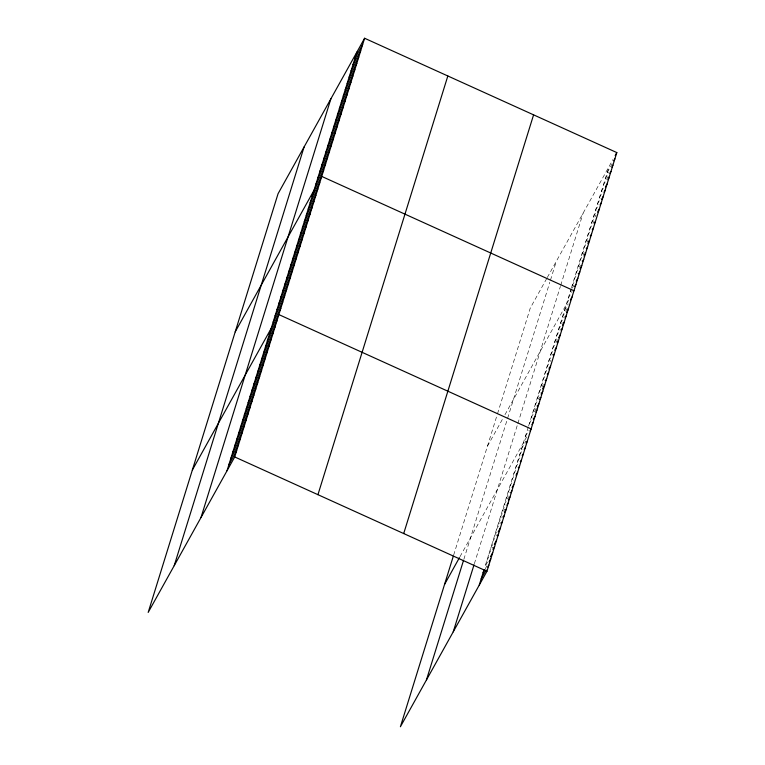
<?xml version="1.0" encoding="UTF-8"?>
<svg xmlns="http://www.w3.org/2000/svg" width="765" height="765" viewBox="0 0 765 765"><rect width="100%" height="100%" fill="white"/><g stroke="black" fill="none" stroke-linecap="round" stroke-linejoin="round"><path stroke-width="0.57" stroke-dasharray="3.83 2.87" d="M453.655 555.084L497.173 414.821M497.499 413.769L530.288 308.046L546.755 278.47M463.867 559.311L507.281 419.363M507.606 418.312L549.815 282.237M550.465 280.143L556.308 261.305M474.357 563.748L517.523 424.575M517.848 423.533L560.391 286.406M560.716 285.364L583.121 213.139M528.29 427.023L485.01 566.521L488.854 559.617M528.615 425.981L571.149 288.854M571.474 287.812L609.141 166.388M547.281 277.523L612.985 159.483M607.19 172.67L612.134 163.796M605.239 178.943L609.083 172.048M603.298 185.226L608.232 176.352M601.347 191.508L604.092 186.574M599.397 197.791L602.686 191.872M597.446 204.073L600.745 198.154M595.505 210.346L598.794 204.437M593.554 216.629L596.843 210.71M591.603 222.911L595.992 215.022M589.652 229.194L594.051 221.305M587.711 235.467L591.001 229.557M585.76 241.75L589.05 235.84M583.81 248.032L588.199 240.143M581.859 254.315L585.158 248.395M579.918 260.597L584.307 252.708M577.967 266.87L581.257 260.961M576.016 273.153L580.406 265.264M574.066 279.435L577.365 273.516M572.124 285.718L574.869 280.784M570.174 292.001L571.818 289.036M572.373 288.051L574.018 285.096M568.223 298.274L572.067 291.379M487.429 446.225L502.299 419.507M504.948 414.735L570.116 297.652M564.331 310.839L568.175 303.935M562.38 317.121L567.324 308.247M560.429 323.394L564.274 316.5M558.488 329.677L562.323 322.773M556.538 335.959L560.382 329.055M554.587 342.242L557.331 337.308M552.636 348.524L557.58 339.65M550.695 354.797L553.439 349.873M548.744 361.08L552.588 354.176M546.793 367.363L550.637 360.458M544.843 373.645L548.142 367.726M542.901 379.928L546.191 374.009M540.951 386.201L544.24 380.291M539 392.483L543.389 384.594M537.049 398.766L540.348 392.847M535.108 405.048L539.497 397.159M533.157 411.321L536.447 405.412M531.206 417.604L536.695 407.745M529.256 423.887L532.555 417.967M525.364 436.452L528.653 430.532M459.966 556.729L526.712 436.815M521.491 448.921L525.89 441.032M519.578 455.108L522.868 449.189M517.656 461.295L520.946 455.376M515.734 467.482L519.024 461.572M513.812 473.678L517.111 467.759M511.89 479.865L514.635 474.931M509.978 486.052L513.267 480.143M508.056 492.249L510.8 487.315M506.134 498.436L509.423 492.517M504.212 504.623L508.601 496.734M502.299 510.81L505.589 504.9M500.377 517.006L504.766 509.117M498.455 523.193L502.299 516.289M496.533 529.38L500.377 522.476M494.611 535.567L497.355 530.642M492.698 541.763L496.533 534.859M490.776 547.95L493.521 543.016M488.854 554.137L492.698 547.233M486.932 560.324L489.677 555.4M485.287 568.768L486.932 565.804"/><path stroke-width="1.15" d="M174.2 565.67L304.088 146.966M201.004 517.503L330.891 98.8M227.023 470.752L356.911 52.058M364.599 38.25L278.058 193.717L148.181 612.421L234.712 456.954L364.599 38.25L616.819 152.579L486.942 571.283L400.401 726.75L453.329 556.126M317.944 494.678L447.831 75.984M403.7 533.549L533.587 114.855M426.421 679.999L463.542 560.334M453.234 631.833L474.032 564.78M479.253 585.091L484.054 569.609M354.96 58.331L362.648 44.533M353.019 64.614L360.697 50.815M351.068 70.896L358.747 57.088M349.117 77.179L356.806 63.371M347.167 83.462L354.855 69.653M345.225 89.735L352.904 75.936M343.275 96.017L350.953 82.209M341.324 102.3L349.012 88.491M339.373 108.582L347.061 94.774M337.432 114.855L345.111 101.057M335.481 121.138L343.16 107.339M333.53 127.42L341.219 113.612M331.58 133.703L339.268 119.895M329.639 139.985L337.317 126.177M327.688 146.258L335.366 132.46M325.737 152.541L333.425 138.742M323.786 158.824L331.474 145.015M321.845 165.106L329.524 151.298M319.894 171.389L327.573 157.58M317.944 177.662L325.632 163.863M316.002 183.944L323.681 170.136M235.199 331.886L321.73 176.419L573.96 290.748M312.101 196.509L319.789 182.701M310.15 202.782L317.838 188.984M308.209 209.065L315.888 195.266M306.258 215.347L313.937 201.539M304.307 221.63L311.996 207.822M302.357 227.913L310.045 214.104M300.416 234.186L308.094 220.387M298.465 240.468L306.143 226.669M296.514 246.751L304.202 232.942M294.563 253.033L302.252 239.225M292.622 259.316L300.301 245.508M290.671 265.589L298.35 251.79M288.721 271.871L296.409 258.063M286.77 278.154L294.458 264.346M284.829 284.437L292.507 270.628M282.878 290.71L290.557 276.911M280.927 296.992L288.615 283.193M278.976 303.275L286.665 289.466M277.035 309.557L284.714 295.749M275.084 315.84L282.763 302.032M273.134 322.113L280.822 308.314M192.34 470.064L278.871 314.597L531.101 428.926L530.002 430.896M269.27 334.582L276.949 320.784M267.348 340.779L275.027 326.971M265.426 346.966L273.115 333.157M263.504 353.153L271.193 339.354M261.582 359.349L269.27 345.541M259.67 365.536L267.348 351.728M257.748 371.723L265.426 357.915M255.826 377.91L263.514 364.111M253.904 384.107L261.592 370.298M251.991 390.293L259.67 376.485M250.069 396.48L257.748 382.672M248.147 402.667L255.826 388.869M246.225 408.864L253.913 395.056M244.303 415.051L251.991 401.243M242.39 421.238L250.069 407.439M240.468 427.425L248.147 413.626M238.546 433.621L246.234 419.813M236.624 439.808L244.312 426M234.702 445.995L242.39 432.196M232.79 452.192L240.468 438.383M230.867 458.378L238.546 444.57M228.945 464.565L236.634 450.757M615.175 155.544L616.819 152.579M613.779 160.832L614.878 158.862M611.828 167.114L612.928 165.144M609.877 173.397L610.977 171.427M607.936 179.679L609.026 177.7M605.431 186.937L607.085 183.983M604.034 192.235L605.134 190.265M601.539 199.502L603.183 196.548M600.143 204.8L601.233 202.821M597.637 212.068L599.291 209.103M594.29 223.638L595.39 221.668M592.349 229.921L593.439 227.951M590.398 236.203L591.498 234.224M587.903 243.471L589.547 240.506M586.497 248.759L587.596 246.789M584.001 256.026L585.646 253.072M582.605 261.324L583.705 259.354M580.109 268.591L581.754 265.627M578.703 273.88L579.803 271.91M576.208 281.147L577.862 278.192M574.811 286.445L575.911 284.475M570.365 299.995L572.01 297.03M566.473 312.55L568.118 309.596M565.067 317.848L566.167 315.878M562.571 325.115L564.216 322.151M561.175 330.404L562.275 328.434M558.68 337.671L560.324 334.716M557.274 342.969L558.374 340.999M554.778 350.236L556.423 347.281M553.382 355.534L554.482 353.554M548.935 369.074L550.58 366.119M547.539 374.372L548.629 372.402M545.588 380.654L546.688 378.675M542.538 388.907L544.737 384.958M541.142 394.195L542.787 391.24M539.746 399.493L540.836 397.523M537.24 406.76L538.895 403.805M535.844 412.058L536.944 410.078M533.348 419.325L534.993 416.361M531.952 424.613L533.042 422.643M444.57 584.393L459.43 557.675M526.157 443.279L527.257 441.3M524.245 449.466L525.335 447.496M522.323 455.653L523.423 453.683M520.401 461.84L521.5 459.87M518.479 468.037L519.578 466.057M516.012 475.208L517.656 472.254M512.168 487.592L513.822 484.628M510.8 492.794L511.9 490.814M508.333 499.966L509.978 497.011M506.956 505.168L508.056 503.198M504.489 512.349L506.134 509.385M503.121 517.551L504.221 515.581M501.199 523.738L502.299 521.768M498.178 531.904L500.377 527.955M497.355 536.122L498.455 534.142M494.343 544.278L496.533 540.339M492.976 549.48L494.62 546.526M490.499 556.662L492.698 552.712M483.098 572.708L484.742 569.753M489.131 561.864L490.776 558.899M481.175 578.895L486.11 570.021M487.764 567.066L488.854 565.096M234.712 456.954L486.942 571.283"/></g></svg>
